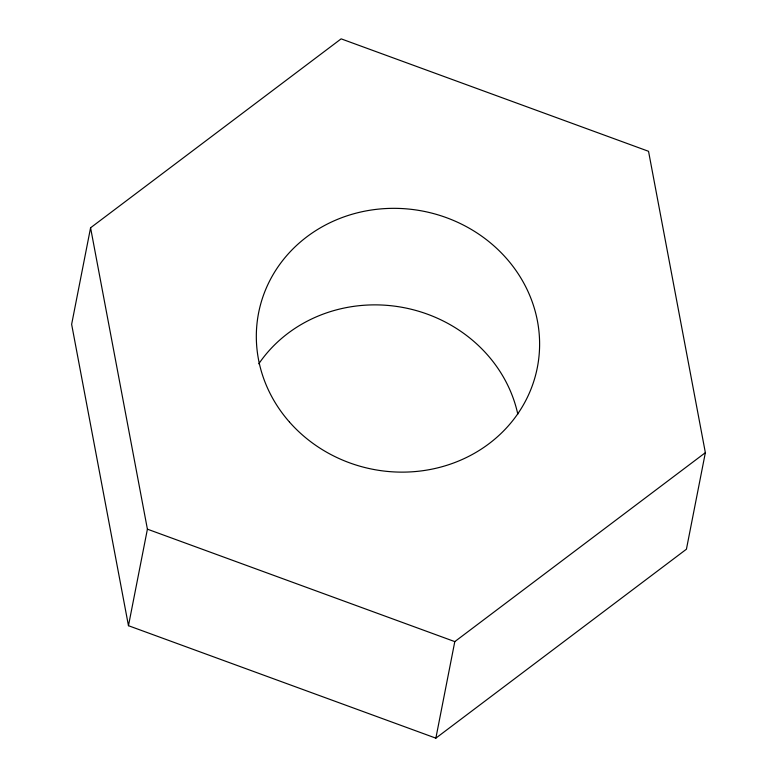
<?xml version="1.0" encoding="UTF-8"?>
<svg xmlns="http://www.w3.org/2000/svg" width="777" height="777" viewBox="0 0 777 777"><rect width="100%" height="100%" fill="white"/><g stroke="black" fill="none" stroke-linecap="round" stroke-linejoin="round"><path stroke-width="1.17" d="M90.579 227.787L71.639 324.32L128.467 625.699L435.858 738.15L686.421 549.213L705.361 452.68L648.533 151.301L341.142 38.85L90.579 227.787L147.407 529.166L128.467 625.699M435.858 738.15L454.798 641.617L705.361 452.68M147.407 529.166L454.798 641.617M258.79 363.821A142.016 131.488 11.1 0 1 404.069 307.682A142.016 131.488 11.1 0 1 517.803 414.151M289.471 422.047A142.016 131.488 11.1 0 0 531.07 388.927A142.016 131.488 11.1 0 0 373.358 209.732A142.016 131.488 11.1 0 0 289.471 422.047"/></g></svg>
